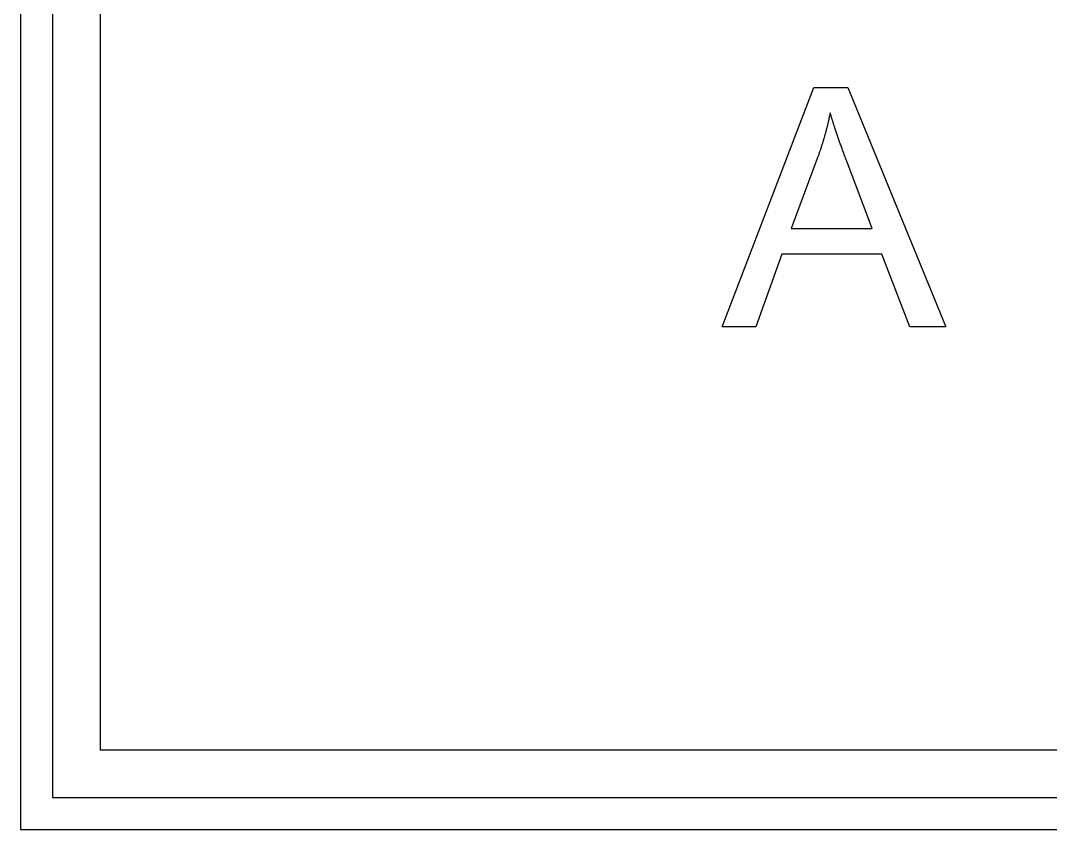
# Model space of a CAD drawing. Extents: x -140 to 139, y -60 to 60.
# Drawn here: x -35.15 to -22.22, y 21.85 to 32 of the extents above; entities that cross this region are included whole.
import ezdxf

# ---------------------------------------------------------------- set-up
doc = ezdxf.new("R2010")
doc.units = 0
doc.layers.add('ENGRAVE', color=5, linetype='Continuous')

msp = doc.modelspace()

# ---------------------------------------------------------------- linework, layer by layer
at = {"layer": 'ENGRAVE', "color": 5}
for points in [[(-14.85, 42.15), (-35.15, 42.15), (-35.15, 21.85), (-14.85, 21.85), (-14.85, 42.15)], [(-15.25, 41.75), (-34.75, 41.75), (-34.75, 22.25), (-15.25, 22.25), (-15.25, 41.75)]]:
    msp.add_lwpolyline(points, close=True, dxfattribs=at)
for points in [[(-34.15, 41.15), (-34.15, 22.85)], [(-26.342, 28.159), (-25.19, 31.159)], [(-25.19, 31.159), (-24.763, 31.159)], [(-24.763, 31.159), (-23.535, 28.159)], [(-24.986, 30.844), (-24.987, 30.835), (-24.989, 30.826), (-24.991, 30.817), (-24.993, 30.808), (-24.995, 30.799), (-24.997, 30.791), (-24.999, 30.782), (-25.001, 30.773), (-25.002, 30.764), (-25.004, 30.755), (-25.006, 30.746), (-25.008, 30.737), (-25.01, 30.728), (-25.013, 30.72), (-25.015, 30.711), (-25.017, 30.702), (-25.019, 30.693), (-25.021, 30.684), (-25.023, 30.675), (-25.025, 30.667), (-25.028, 30.658), (-25.03, 30.649), (-25.032, 30.64), (-25.034, 30.631), (-25.037, 30.622), (-25.039, 30.613), (-25.041, 30.605), (-25.044, 30.596), (-25.046, 30.587), (-25.049, 30.578), (-25.051, 30.569), (-25.054, 30.561), (-25.056, 30.552), (-25.059, 30.542), (-25.061, 30.533), (-25.064, 30.524), (-25.067, 30.515), (-25.069, 30.506), (-25.072, 30.497), (-25.075, 30.488), (-25.077, 30.479), (-25.08, 30.47), (-25.083, 30.461), (-25.086, 30.452), (-25.089, 30.443), (-25.092, 30.433), (-25.094, 30.424), (-25.097, 30.415), (-25.1, 30.406), (-25.103, 30.397), (-25.106, 30.388), (-25.109, 30.379), (-25.112, 30.37), (-25.115, 30.361), (-25.119, 30.352), (-25.122, 30.343), (-25.125, 30.334), (-25.128, 30.325), (-25.131, 30.316), (-25.134, 30.307), (-25.138, 30.298), (-25.141, 30.289), (-25.144, 30.28), (-25.147, 30.271)], [(-24.773, 30.222), (-24.778, 30.236), (-24.784, 30.251), (-24.789, 30.265), (-24.794, 30.279), (-24.8, 30.293), (-24.805, 30.307), (-24.81, 30.321), (-24.815, 30.335), (-24.82, 30.349), (-24.825, 30.362), (-24.83, 30.376), (-24.835, 30.389), (-24.84, 30.402), (-24.845, 30.416), (-24.849, 30.429), (-24.854, 30.442), (-24.859, 30.455), (-24.863, 30.467), (-24.868, 30.48), (-24.872, 30.493), (-24.877, 30.505), (-24.881, 30.518), (-24.885, 30.53), (-24.889, 30.542), (-24.893, 30.554), (-24.898, 30.566), (-24.902, 30.578), (-24.906, 30.59), (-24.91, 30.603), (-24.914, 30.615), (-24.918, 30.626), (-24.921, 30.636), (-24.924, 30.645), (-24.926, 30.652), (-24.928, 30.658), (-24.93, 30.664), (-24.933, 30.671), (-24.935, 30.678), (-24.937, 30.685), (-24.939, 30.692), (-24.942, 30.699), (-24.944, 30.706), (-24.946, 30.712), (-24.948, 30.719), (-24.95, 30.725), (-24.952, 30.732), (-24.954, 30.739), (-24.956, 30.745), (-24.958, 30.752), (-24.96, 30.758), (-24.962, 30.764), (-24.964, 30.771), (-24.966, 30.777), (-24.968, 30.783), (-24.97, 30.789), (-24.972, 30.796), (-24.973, 30.802), (-24.975, 30.808), (-24.977, 30.814), (-24.979, 30.82), (-24.981, 30.826), (-24.982, 30.832), (-24.984, 30.838), (-24.986, 30.844)], [(-25.147, 30.271), (-25.477, 29.391)], [(-24.46, 29.391), (-24.773, 30.222)], [(-25.477, 29.391), (-24.46, 29.391)], [(-25.591, 29.068), (-25.921, 28.159)], [(-24.337, 29.068), (-25.591, 29.068)], [(-23.987, 28.159), (-24.337, 29.068)], [(-25.921, 28.159), (-26.342, 28.159)], [(-23.535, 28.159), (-23.987, 28.159)], [(-34.15, 22.85), (-15.85, 22.85)]]:
    msp.add_lwpolyline(points, dxfattribs=at)

doc.saveas('drawing.dxf')
